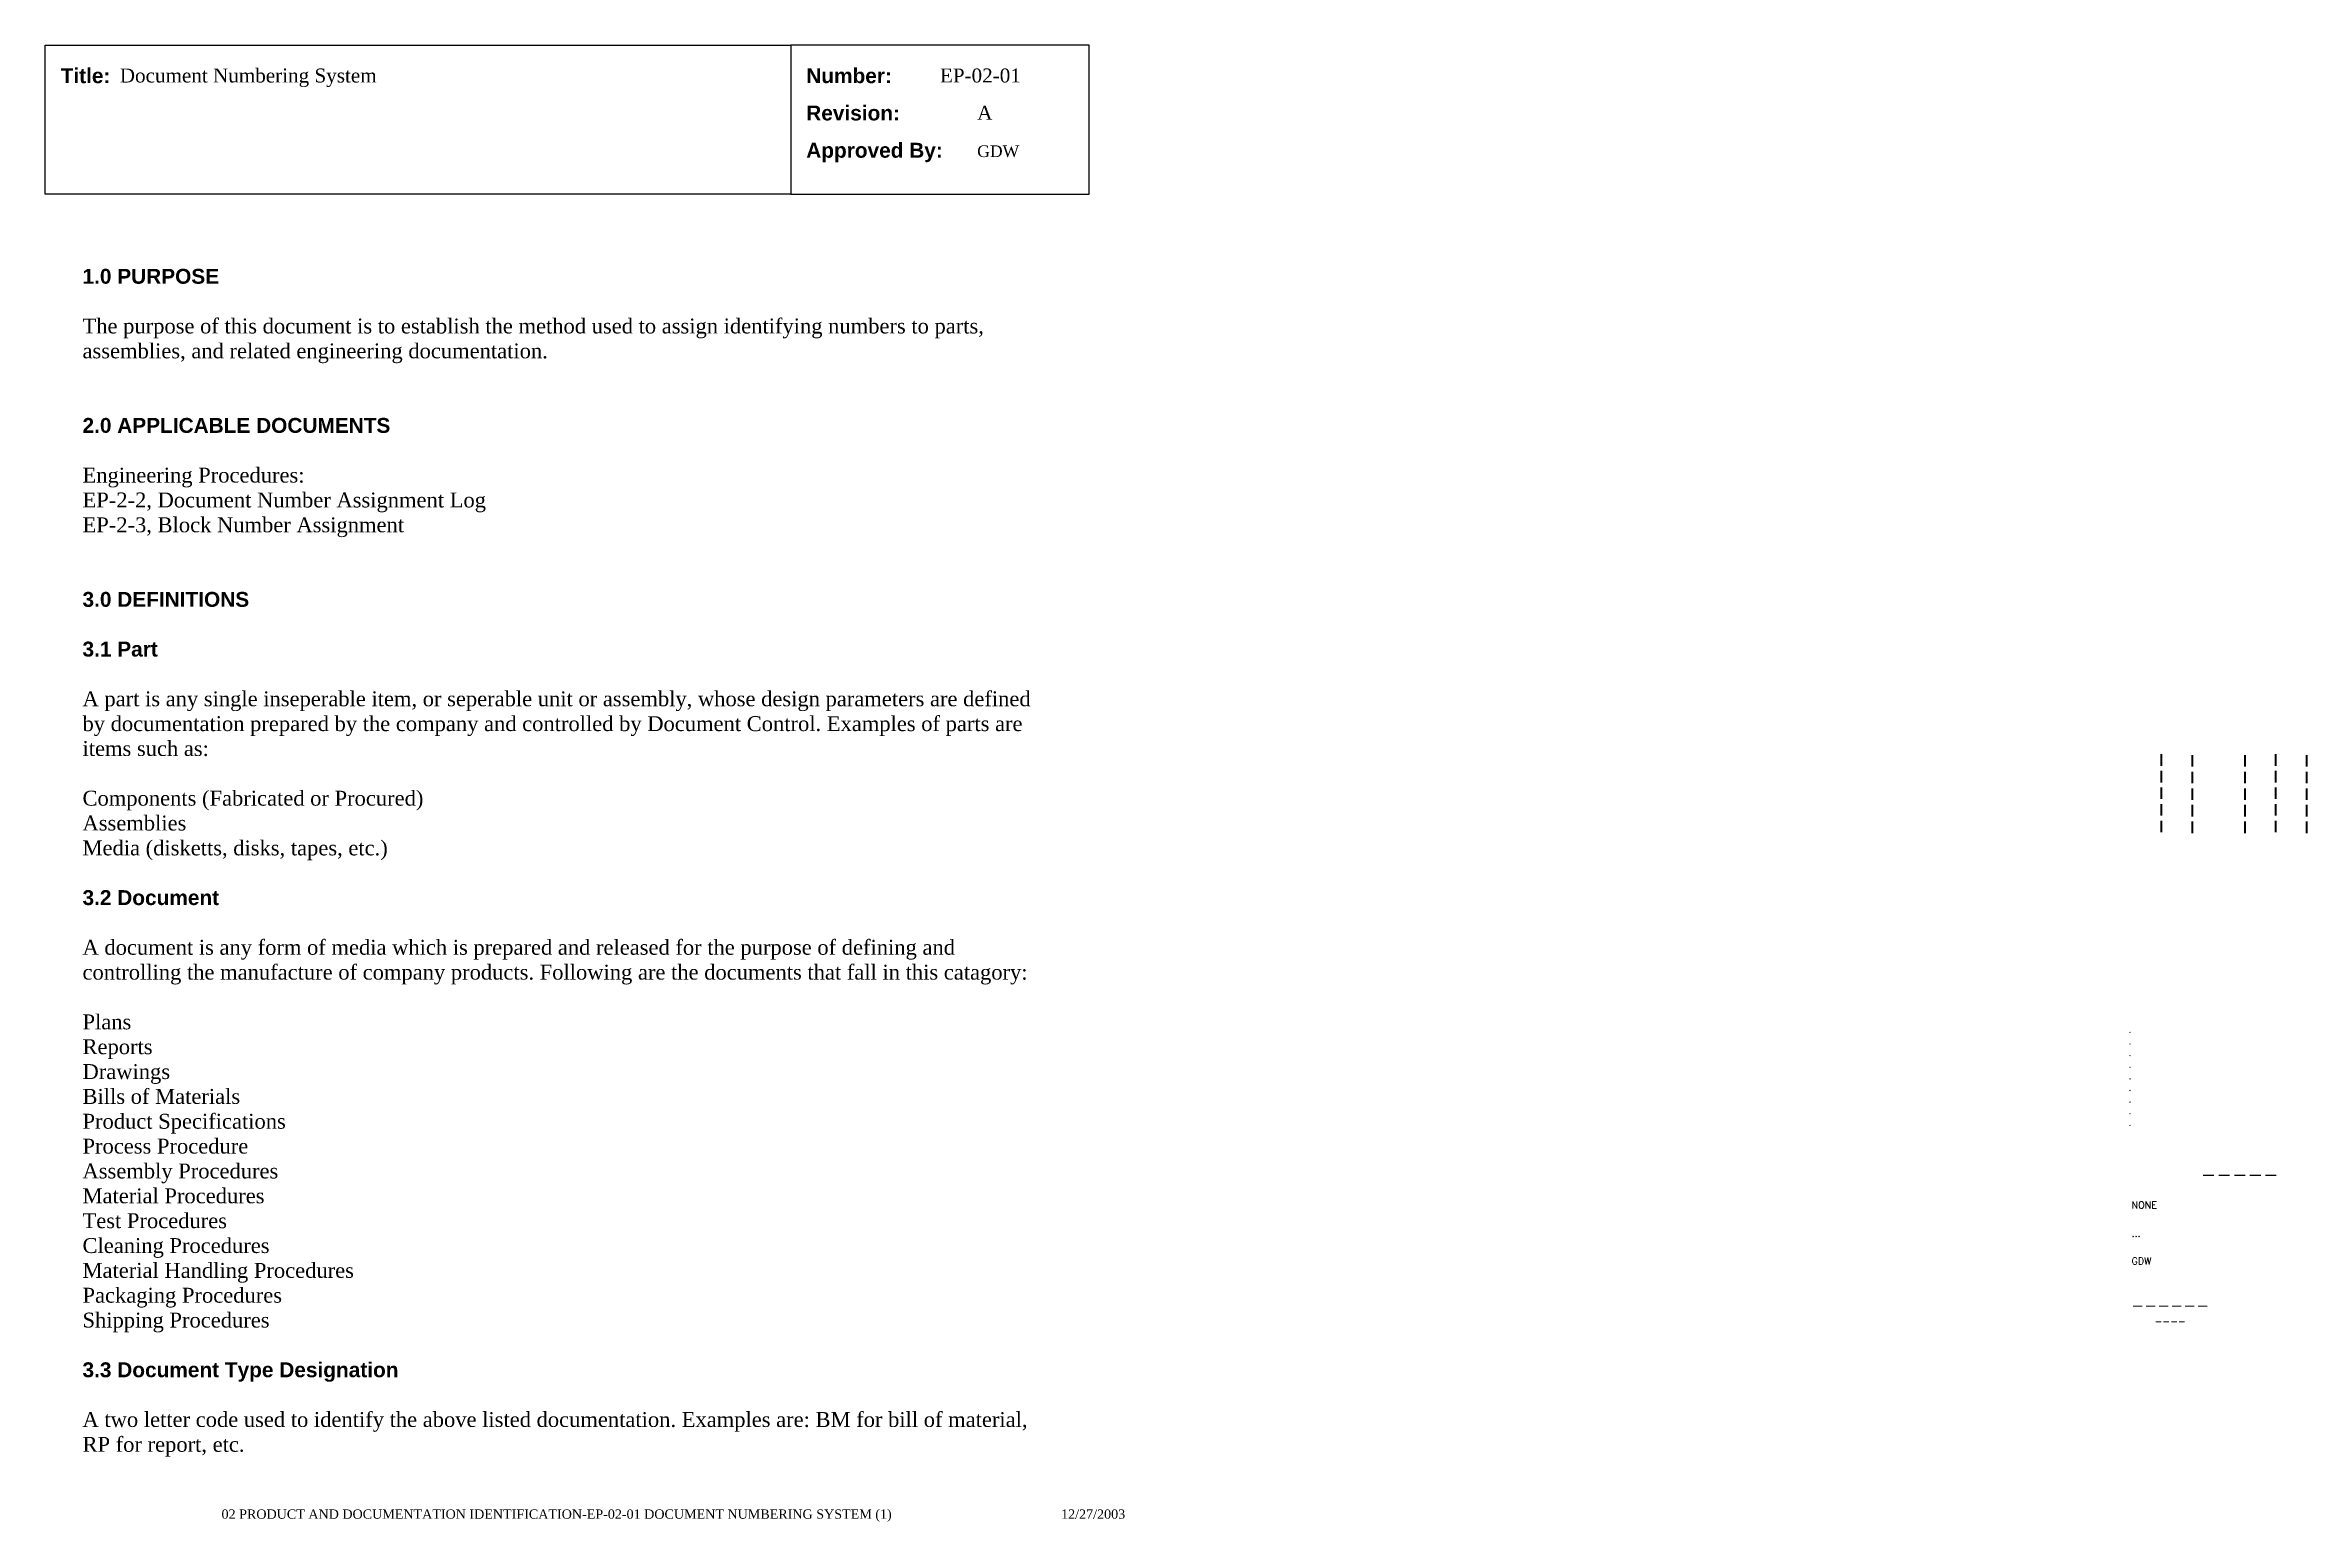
# Paper-space layout 'EP-02-01 Document Numbering System (1)' of a CAD drawing. Header units: inches. Extents: x 1 to 31.3, y 0.2 to 20.
import ezdxf
from ezdxf.enums import TextEntityAlignment as Align

# ---------------------------------------------------------------- set-up
doc = ezdxf.new("R2010")
doc.units = ezdxf.units.IN
doc.header["$MEASUREMENT"] = 0
doc.layers.add('TitleBlock_Attributes', color=40, linetype='Continuous', plot=False)
doc.layers.add('TitleBlock_Atts_Print', color=1, linetype='Continuous')
doc.styles.get("Standard").update_dxf_attribs({"font": 'simplex.shx'})
doc.styles.add('style1', font='TIMES.TTF')
doc.styles.add('styleAtt', font='TIMES.TTF')
doc.styles.add('TBBIGTEXT', font='complex.shx')

# ---------------------------------------------------------------- blocks, each defined once
blk = doc.blocks.new('Test1')
at = {"layer": 'TitleBlock_Attributes', "style": 'TBBIGTEXT', "width": 0.8}
for tag, p, height in [('SideLine1', (29.492, 9.408), 0.25), ('SideLine2', (29.906, 9.396), 0.25), ('SideLine3', (30.612, 9.396), 0.25), ('SideLine4', (31.026, 9.408), 0.25), ('SideLine5', (31.44, 9.396), 0.25), ('File-Layout', (28.803, 3.641), 0.125)]:
    blk.add_attdef(tag, p, '', height=height, rotation=90, dxfattribs=at)
at = {"layer": 'TitleBlock_Attributes'}
for tag, p, height in [('REV1', (28.947, 6.754), 0.0625), ('REV2', (28.947, 6.598), 0.0625), ('REV3', (28.947, 6.442), 0.0625), ('REV4', (28.947, 6.286), 0.0625), ('REV5', (28.947, 6.13), 0.0625), ('REV6', (28.947, 5.974), 0.0625), ('REV7', (28.947, 5.818), 0.0625), ('REV8', (28.947, 5.662), 0.0625), ('REV9', (28.947, 5.506), 0.0625), ('SCALE', (28.983, 4.394), 0.0938), ('INCHARGE', (28.983, 4.016), 0.0938), ('DRW', (28.983, 3.641), 0.0938)]:
    blk.add_attdef(tag, p, '', height=height, dxfattribs=at)
at = {"layer": 'TitleBlock_Attributes', "style": 'TBBIGTEXT'}
for tag, height, p in [('PROJNUM', 0.188, (30.434, 4.761)), ('DWG_NUM', 0.156, (31.168, 4.127)), ('CUSTOMER', 0.156, (29.501, 3.017)), ('LOCATION', 0.0938, (29.501, 2.835)), ('DESC_1', 0.188, (29.501, 2.412)), ('DESC_2', 0.188, (29.501, 2.1)), ('DESC_3', 0.188, (29.501, 1.787))]:
    blk.add_attdef(tag, text='', height=height, dxfattribs=at).set_placement(p, align=Align.CENTER)
at = {"layer": 'TitleBlock_Attributes'}
blk.add_attdef('DRW_DATE', text='', height=0.0938, dxfattribs=at).set_placement((31.149, 3.648), align=Align.CENTER)

psp = doc.layouts.new('EP-02-01 Document Numbering System (1)')

# ---------------------------------------------------------------- linework, layer by layer
for points in [[(1, 20), (11, 20), (11, 18), (1, 18)], [(11, 18), (15, 18), (15, 20), (11, 20)]]:
    psp.add_lwpolyline(points, close=True)

# ---------------------------------------------------------------- block references
ref = psp.add_blockref('Test1', (0, 0))
ref.add_attrib('CUSTOMER', '------', dxfattribs={"layer": 'TitleBlock_Attributes', "height": 0.1562, "style": 'TBBIGTEXT'}).set_placement((29.501, 3.017), align=Align.CENTER)
ref.add_attrib('LOCATION', '----', dxfattribs={"layer": 'TitleBlock_Attributes', "height": 0.0938, "style": 'TBBIGTEXT'}).set_placement((29.501, 2.835), align=Align.CENTER)
ref.add_attrib('DESC_1', 'Document Numbering System', (2, 19.5), dxfattribs={"layer": 'TitleBlock_Atts_Print', "height": 0.1875, "style": 'styleAtt'})
ref.add_attrib('DESC_2', 'EP-02-01', (13, 19.5), dxfattribs={"layer": 'TitleBlock_Atts_Print', "height": 0.1875, "style": 'styleAtt'})
ref.add_attrib('DESC_3', 'A', (13.5, 19), dxfattribs={"layer": 'TitleBlock_Atts_Print', "height": 0.188, "style": 'styleAtt'})
ref.add_attrib('PROJNUM', '-----', dxfattribs={"layer": 'TitleBlock_Attributes', "height": 0.1875, "style": 'TBBIGTEXT'}).set_placement((30.434, 4.761), align=Align.CENTER)
ref.add_attrib('DWG_NUM', 'GDW', (13.5, 18.5), dxfattribs={"layer": 'TitleBlock_Atts_Print', "height": 0.1562, "style": 'styleAtt'})
ref.add_attrib('DRW_DATE', '12/27/2003', dxfattribs={"layer": 'TitleBlock_Atts_Print', "height": 0.125, "style": 'styleAtt'}).set_placement((15.055, 0.232), align=Align.CENTER)
ref.add_attrib('DRW', 'GDW', (28.983, 3.641), dxfattribs={"layer": 'TitleBlock_Attributes', "height": 0.0938})
ref.add_attrib('INCHARGE', '...', (28.983, 4.016), dxfattribs={"layer": 'TitleBlock_Attributes', "height": 0.0938})
ref.add_attrib('SCALE', 'NONE', (28.983, 4.394), dxfattribs={"layer": 'TitleBlock_Attributes', "height": 0.0938})
ref.add_attrib('REV1', '.', (28.947, 6.754), dxfattribs={"layer": 'TitleBlock_Attributes', "height": 0.0625})
ref.add_attrib('REV2', '.', (28.947, 6.598), dxfattribs={"layer": 'TitleBlock_Attributes', "height": 0.0625})
ref.add_attrib('REV3', '.', (28.947, 6.442), dxfattribs={"layer": 'TitleBlock_Attributes', "height": 0.0625})
ref.add_attrib('REV4', '.', (28.947, 6.286), dxfattribs={"layer": 'TitleBlock_Attributes', "height": 0.0625})
ref.add_attrib('REV5', '.', (28.947, 6.13), dxfattribs={"layer": 'TitleBlock_Attributes', "height": 0.0625})
ref.add_attrib('REV6', '.', (28.947, 5.974), dxfattribs={"layer": 'TitleBlock_Attributes', "height": 0.0625})
ref.add_attrib('REV7', '.', (28.947, 5.818), dxfattribs={"layer": 'TitleBlock_Attributes', "height": 0.0625})
ref.add_attrib('REV8', '.', (28.947, 5.662), dxfattribs={"layer": 'TitleBlock_Attributes', "height": 0.0625})
ref.add_attrib('REV9', '.', (28.947, 5.506), dxfattribs={"layer": 'TitleBlock_Attributes', "height": 0.0625})
ref.add_attrib('SideLine1', '-----', (29.492, 9.408), dxfattribs={"layer": 'TitleBlock_Attributes', "height": 0.25, "rotation": 90, "style": 'TBBIGTEXT', "width": 0.8})
ref.add_attrib('SideLine2', '-----', (29.906, 9.396), dxfattribs={"layer": 'TitleBlock_Attributes', "height": 0.25, "rotation": 90, "style": 'TBBIGTEXT', "width": 0.8})
ref.add_attrib('SideLine3', '-----', (30.612, 9.396), dxfattribs={"layer": 'TitleBlock_Attributes', "height": 0.25, "rotation": 90, "style": 'TBBIGTEXT', "width": 0.8})
ref.add_attrib('SideLine4', '-----', (31.026, 9.408), dxfattribs={"layer": 'TitleBlock_Attributes', "height": 0.25, "rotation": 90, "style": 'TBBIGTEXT', "width": 0.8})
ref.add_attrib('SideLine5', '-----', (31.44, 9.396), dxfattribs={"layer": 'TitleBlock_Attributes', "height": 0.25, "rotation": 90, "style": 'TBBIGTEXT', "width": 0.8})
ref.add_attrib('File-Layout', '02 PRODUCT AND DOCUMENTATION IDENTIFICATION-EP-02-01 DOCUMENT NUMBERING SYSTEM (1)', dxfattribs={"layer": 'TitleBlock_Atts_Print', "height": 0.125, "style": 'styleAtt'}).set_placement((7.859, 0.232), align=Align.CENTER)

# ---------------------------------------------------------------- texts
at = {"color": 5, "char_height": 0.2, "width": 2, "attachment_point": 1, "line_spacing_factor": 1.5, "style": 'style1'}
for s, insert in [('{\\fArial|b1|i0|c0|p34;Title:}', (1.207, 19.691)), ('{\\fArial|b1|i0|c0|p34;Number:\\PRevision:\\PApproved By:}', (11.207, 19.691))]:
    psp.add_mtext(s, dxfattribs=dict(at, insert=insert))
at = {"color": 5, "insert": (1.5, 17), "char_height": 0.2, "width": 13, "attachment_point": 1, "style": 'style1'}
psp.add_mtext('{\\fArial|b1|i0|c0|p34;1.0 PURPOSE\\P\\P}The purpose of this document is to establish the method used to assign identifying numbers to parts, assemblies, and related engineering documentation.\\P\\P\\P{\\fArial|b1|i0|c0|p34;2.0 APPLICABLE DOCUMENTS\\P\\P}Engineering Procedures:\\PEP-2-2, Document Number Assignment Log\\PEP-2-3, Block Number Assignment\\P\\P\\P{\\fArial|b1|i0|c0|p34;3.0 DEFINITIONS\\P\\P3.1 Part\\P\\P}A part is any single inseperable item, or seperable unit or assembly, whose design parameters are defined by documentation prepared by the company and controlled by Document Control. Examples of parts are items such as:\\P\\PComponents (Fabricated or Procured)\\PAssemblies\\PMedia (disketts, disks, tapes, etc.)\\P\\P{\\fArial|b1|i0|c0|p34;3.2 Document\\P\\P}A document is any form of media which is prepared and released for the purpose of defining and controlling the manufacture of company products. Following are the documents that fall in this catagory:\\P\\PPlans\\PReports\\PDrawings\\PBills of Materials\\PProduct Specifications\\PProcess Procedure\\PAssembly Procedures\\PMaterial Procedures\\PTest Procedures\\PCleaning Procedures\\PMaterial Handling Procedures\\PPackaging Procedures\\PShipping Procedures\\P\\P{\\fArial|b1|i0|c0|p34;3.3 Document Type Designation\\P\\P}A two letter code used to identify the above listed documentation. Examples are: BM for bill of material, RP for report, etc.', dxfattribs=at)

doc.saveas('drawing.dxf')
